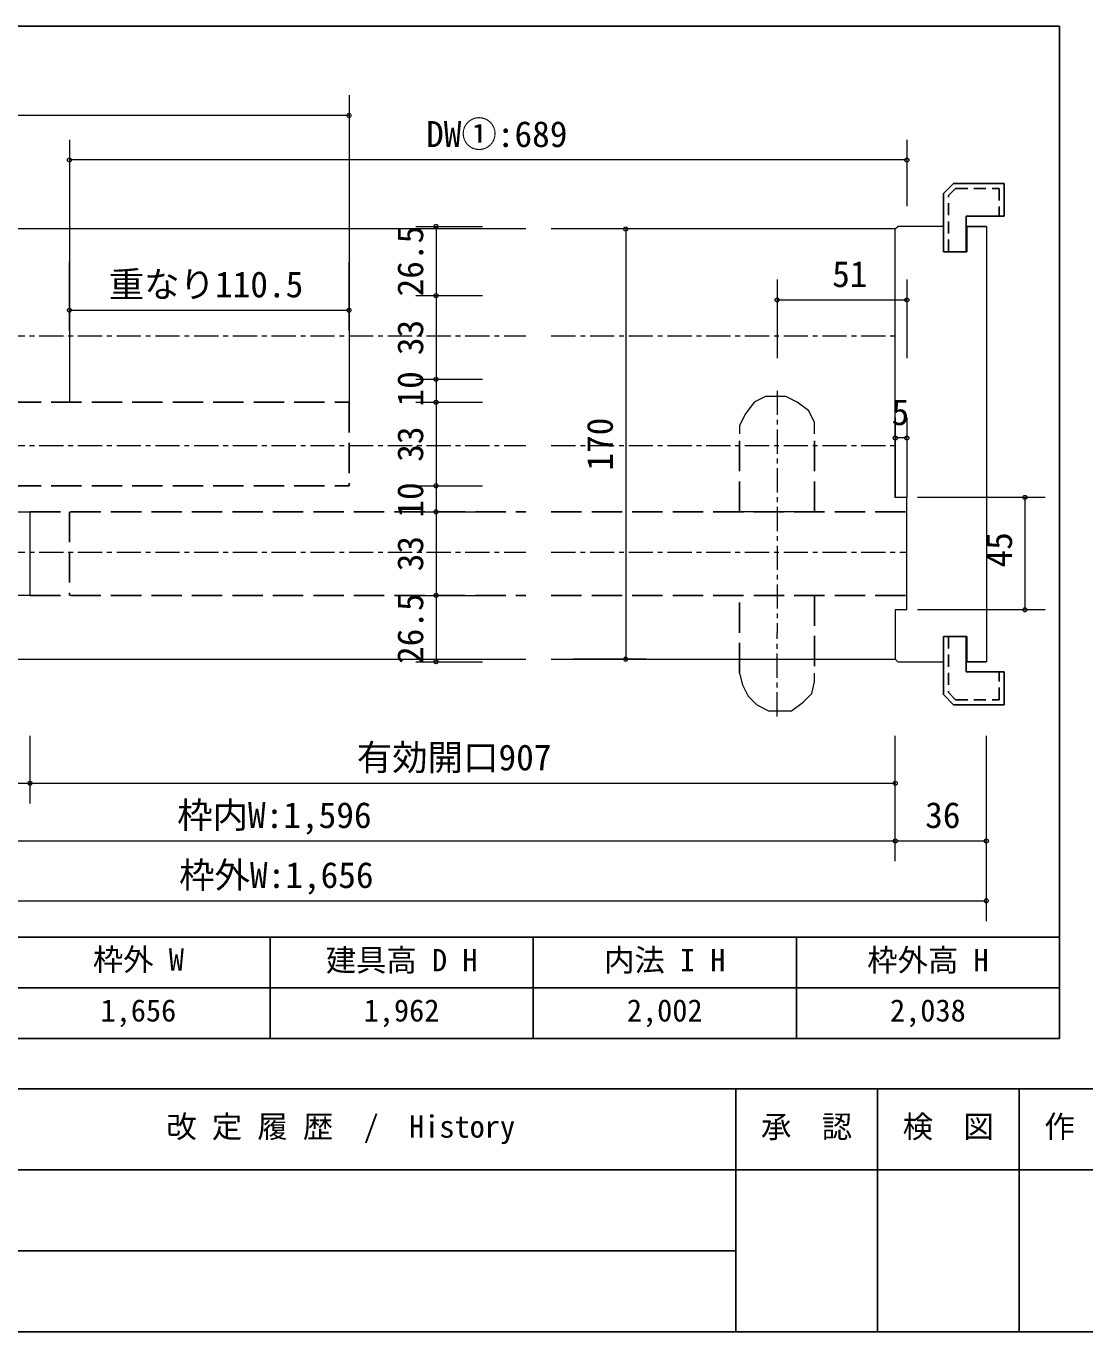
# Model space of a CAD drawing. Units: millimetres at full size. Extents: x -800 to 800, y -560 to 560.
# Drawn here: x -256 to 162, y -560 to -44 of the extents above; entities that cross this region are included whole.
import ezdxf
from ezdxf.enums import TextEntityAlignment as Align

# ---------------------------------------------------------------- set-up
doc = ezdxf.new("R2010")
doc.units = ezdxf.units.MM
doc.header["$LTSCALE"] = 4
doc.header["$PDMODE"] = 32
doc.header["$PDSIZE"] = 1.6
for name, pattern in [('DASHED1', [1.8, 1.2, -0.6]), ('DASHED3', [4, 3, -1]), ('USER12', [3.826934, 2.391833, -0.478367, 0.478367, -0.478367])]:
    doc.linetypes.add(name, pattern=pattern)
doc.layers.add('0-0', color=7, linetype='Continuous', lineweight=25)
doc.layers.add('3-0', color=4, linetype='Continuous', lineweight=9)
doc.styles.add('ＭＳ ゴシック', font='')
doc.styles.get('ＭＳ ゴシック').set_extended_font_data('MS Gothic')

msp = doc.modelspace()

# ---------------------------------------------------------------- linework, layer by layer
at = {"layer": '0-0'}
for p, q in [((-780, -44), (152, -44)), ((152, -44), (152, -444)), ((-780, -404), (152, -404)), ((-160, -404), (-160, -444)), ((-56, -404), (-56, -444)), ((48, -404), (48, -444)), ((152, -424), (-780, -424)), ((-800, -464), (800, -464)), ((24, -464), (24, -560)), ((80, -464), (80, -560)), ((136, -464), (136, -560)), ((-476, -496), (800, -496)), ((-476, -528), (24, -528)), ((-800, -560), (800, -560))]:
    msp.add_line(p, q, dxfattribs=at)
msp.add_lwpolyline([(-780, -44), (-780, -444), (152, -444)], dxfattribs=at)
at = {"layer": '3-0'}
for p, q in [((-128.783, -71.31), (-128.783, -192.651)), ((-128.783, -79.31), (-490.648, -79.31)), ((-239.272, -88.872), (-239.272, -192.651)), ((91.636, -88.872), (91.636, -115.168)), ((91.636, -96.872), (-239.272, -96.872)), ((-102.404, -123.15), (-76.054, -123.15)), ((-94.404, -123.15), (-94.404, -150.502)), ((-11.466, -124.166), (-40.258, -124.166)), ((-19.466, -124.166), (-19.466, -294.163)), ((-239.272, -164.266), (-239.272, -137.219)), ((-128.783, -164.266), (-128.783, -137.219)), ((40.38, -144.183), (40.38, -175.166)), ((91.636, -144.183), (91.636, -175.166)), ((-102.404, -150.502), (-76.054, -150.502)), ((-94.404, -150.502), (-94.404, -183.539)), ((40.38, -152.183), (91.636, -152.183)), ((-239.272, -156.266), (-128.783, -156.266)), ((-102.404, -183.539), (-76.054, -183.539)), ((-94.404, -183.539), (-94.404, -192.651)), ((-102.404, -192.651), (-76.054, -192.651)), ((-94.404, -192.651), (-94.404, -225.678)), ((87.08, -198.728), (87.08, -230.239)), ((91.636, -198.728), (91.636, -230.239)), ((91.636, -206.728), (87.08, -206.728)), ((-102.404, -225.678), (-76.054, -225.678)), ((-94.404, -225.678), (-94.404, -235.93)), ((146.287, -230.239), (95.848, -230.239)), ((138.287, -230.239), (138.287, -274.659)), ((-102.404, -235.93), (-76.054, -235.93)), ((-94.404, -235.93), (-94.404, -268.967)), ((-102.404, -268.967), (-76.054, -268.967)), ((-94.404, -268.967), (-94.404, -295.163)), ((146.287, -274.659), (95.848, -274.659)), ((-102.404, -295.163), (-76.054, -295.163)), ((-11.466, -294.163), (-40.258, -294.163)), ((-254.863, -351.187), (-254.863, -324.502)), ((87.08, -351.187), (87.08, -324.502)), ((87.08, -373.983), (87.08, -324.502)), ((123.08, -397.671), (123.08, -324.502)), ((123.08, -373.983), (123.08, -324.502)), ((-374.463, -343.187), (-254.863, -343.187)), ((-254.863, -343.187), (87.08, -343.187)), ((-691.102, -365.983), (87.08, -365.983)), ((87.08, -365.983), (123.08, -365.983)), ((-715.102, -389.671), (123.08, -389.671))]:
    msp.add_line(p, q, dxfattribs=at)
at = {"layer": '3-0', "color": 7, "linetype": 'DASHED1', "lineweight": 25}
for p, q in [((108.08, -110.977), (110.908, -108.145)), ((110.908, -108.145), (128.082, -108.145)), ((128.082, -108.145), (128.082, -119.145)), ((108.08, -133.152), (108.08, -110.977)), ((128.082, -310.176), (128.082, -299.173)), ((110.908, -310.176), (128.082, -310.176))]:
    msp.add_line(p, q, dxfattribs=at)
at = {"layer": '3-0', "color": 7, "lineweight": 25}
for p, q in [((130.082, -106.145), (130.082, -119.145)), ((106.08, -133.152), (106.08, -110.149)), ((130.082, -119.145), (115.081, -119.145)), ((115.081, -119.145), (115.081, -133.152)), ((115.383, -123.15), (115.383, -133.152)), ((115.383, -123.15), (123.08, -123.15)), ((115.383, -133.152), (106.081, -133.152)), ((115.383, -285.168), (106.081, -285.168)), ((115.081, -299.173), (115.081, -285.168)), ((115.383, -295.163), (115.383, -285.168)), ((130.082, -299.173), (115.081, -299.173)), ((115.383, -295.163), (123.08, -295.163)), ((130.082, -312.176), (130.082, -299.173))]:
    msp.add_line(p, q, dxfattribs=at)
at = {"layer": '3-0', "color": 7, "lineweight": 18}
for p, q in [((87.08, -124.166), (88.08, -123.166)), ((106.08, -123.166), (88.08, -123.166)), ((123.08, -123.166), (123.08, -295.163)), ((-58.865, -124.166), (-587.998, -124.166)), ((87.08, -124.166), (-48.865, -124.166)), ((87.08, -196.067), (87.08, -151.642)), ((-291.315, -235.93), (-254.863, -235.93)), ((-254.863, -268.967), (-254.863, -235.93)), ((55.184, -235.93), (25.572, -235.93)), ((-254.863, -268.967), (-587.998, -268.967)), ((91.636, -274.659), (87.08, -274.659)), ((-691.102, -294.163), (-58.865, -294.163)), ((-48.865, -294.163), (87.08, -294.163)), ((88.08, -295.163), (106.08, -295.163))]:
    msp.add_line(p, q, dxfattribs=at)
at = {"layer": '3-0', "linetype": 'USER12'}
for p, q in [((-587.998, -166.45), (-58.865, -166.45)), ((-48.865, -166.45), (87.08, -166.45)), ((40.38, -188.09), (40.38, -283.771)), ((-587.998, -209.735), (-58.865, -209.735)), ((-48.865, -209.735), (87.08, -209.735)), ((-587.998, -251.879), (-58.865, -251.879)), ((-48.865, -251.879), (91.636, -251.879)), ((40.38, -316.807), (40.38, -283.771))]:
    msp.add_line(p, q, dxfattribs=at)
at = {"layer": '3-0', "color": 7, "linetype": 'DASHED3', "lineweight": 25}
for p, q in [((-374.463, -192.651), (-128.783, -192.651)), ((-128.783, -192.651), (-128.783, -225.678)), ((25.572, -235.93), (25.572, -205.179)), ((55.184, -235.93), (55.184, -205.179)), ((-374.463, -225.678), (-128.783, -225.678)), ((-254.863, -235.93), (-58.865, -235.93)), ((-239.272, -235.93), (-239.272, -268.967)), ((-48.865, -235.93), (91.636, -235.93)), ((-254.863, -268.967), (-58.865, -268.967)), ((-48.865, -268.967), (91.636, -268.967)), ((25.572, -299.719), (25.572, -268.967)), ((55.184, -268.967), (55.184, -299.719))]:
    msp.add_line(p, q, dxfattribs=at)
at = {"layer": '3-0', "color": 7, "linetype": 'DASHED3', "lineweight": 18}
for p, q in [((55.184, -205.179), (55.184, -200.623)), ((55.184, -303.135), (55.184, -299.719))]:
    msp.add_line(p, q, dxfattribs=at)
at = {"layer": '3-0', "color": 7, "lineweight": 25}
for points in [[(106.08, -110.149), (110.079, -106.145), (130.08, -106.145)], [(106.08, -285.168), (106.08, -308.171), (110.079, -312.176), (130.08, -312.176)]]:
    msp.add_lwpolyline(points, dxfattribs=at)
at = {"layer": '3-0', "color": 7, "lineweight": 18}
for points in [[(91.636, -274.659), (91.636, -230.239), (87.08, -230.239), (87.08, -124.166)], [(87.08, -274.659), (87.08, -294.163), (88.08, -295.163)]]:
    msp.add_lwpolyline(points, dxfattribs=at)
at = {"layer": '3-0', "color": 7, "linetype": 'DASHED3', "lineweight": 18}
for points in [[(55.184, -200.623), (52.908, -196.067), (48.352, -192.651), (43.796, -190.371), (35.824, -190.371), (31.268, -192.651), (27.848, -197.202), (25.572, -201.763), (25.572, -205.179)], [(25.572, -299.719), (26.707, -304.275), (28.988, -308.831), (32.404, -312.247), (36.96, -314.527), (46.071, -314.527), (50.627, -311.106), (54.048, -307.691), (55.184, -303.135)]]:
    msp.add_lwpolyline(points, dxfattribs=at)
at = {"layer": '3-0', "color": 7, "linetype": 'DASHED1', "lineweight": 25}
msp.add_lwpolyline([(108.08, -285.168), (108.08, -307.343), (110.908, -310.176)], dxfattribs=at)
at = {"layer": '3-0'}
for p in [(-128.783, -79.31), (-239.272, -96.872), (91.636, -96.872), (-94.404, -123.15), (-19.466, -124.166), (-94.404, -150.502), (40.38, -152.183), (91.636, -152.183), (-239.272, -156.266), (-128.783, -156.266), (-94.404, -183.539), (-94.404, -192.651), (87.08, -206.728), (91.636, -206.728), (-94.404, -225.678), (138.287, -230.239), (-94.404, -235.93), (-94.404, -268.967), (138.287, -274.659), (-19.466, -294.163), (-94.404, -295.163), (-254.863, -343.187), (87.08, -343.187), (87.08, -365.983), (123.08, -365.983), (123.08, -389.671)]:
    msp.add_point(p, dxfattribs=at)

# ---------------------------------------------------------------- texts
at = {"layer": '0-0', "style": 'ＭＳ ゴシック'}
for s, p in [('枠外 W', (-230, -419.92)), ('建具高 D H', (-138, -420.131)), ('内法 I H', (-28, -420.131)), ('枠外高 H', (76, -420.131)), ('1,656', (-227, -440)), ('1,962', (-123, -440)), ('2,002', (-19, -440)), ('2,038', (85, -440)), ('改 定 履 歴\u3000/\u3000History', (-201, -485.894)), ('承\u3000認', (34, -485.92)), ('検\u3000図', (90, -485.92)), ('作\u3000成', (146, -485.92))]:
    msp.add_text(s, height=8.798, dxfattribs=at).set_placement(p, align=Align.BOTTOM_LEFT)
at = {"layer": '3-0', "color": 7, "style": 'ＭＳ ゴシック'}
for s, p in [('DW①:689', (-98.343, -94.872)), ('51', (62.134, -150.183)), ('重なり110.5', (-223.744, -154.266)), ('5', (85.606, -204.728)), ('有効開口907', (-125.706, -341.187)), ('枠内W:1,596', (-196.711, -363.983)), ('36', (98.885, -363.983)), ('枠外W:1,656', (-195.938, -387.671))]:
    msp.add_text(s, height=10.26, dxfattribs=at).set_placement(p, align=Align.BOTTOM_LEFT)
for s, p in [('26.5', (-96.404, -150.826)), ('33', (-96.404, -174.021)), ('10', (-96.404, -194.315)), ('170', (-21.466, -219.664)), ('33', (-96.404, -216.165)), ('10', (-96.404, -238.243)), ('33', (-96.404, -259.449)), ('45', (136.287, -257.948)), ('26.5', (-96.404, -296.065))]:
    msp.add_text(s, height=10.26, rotation=90, dxfattribs=at).set_placement(p, align=Align.BOTTOM_LEFT)

doc.saveas('drawing.dxf')
